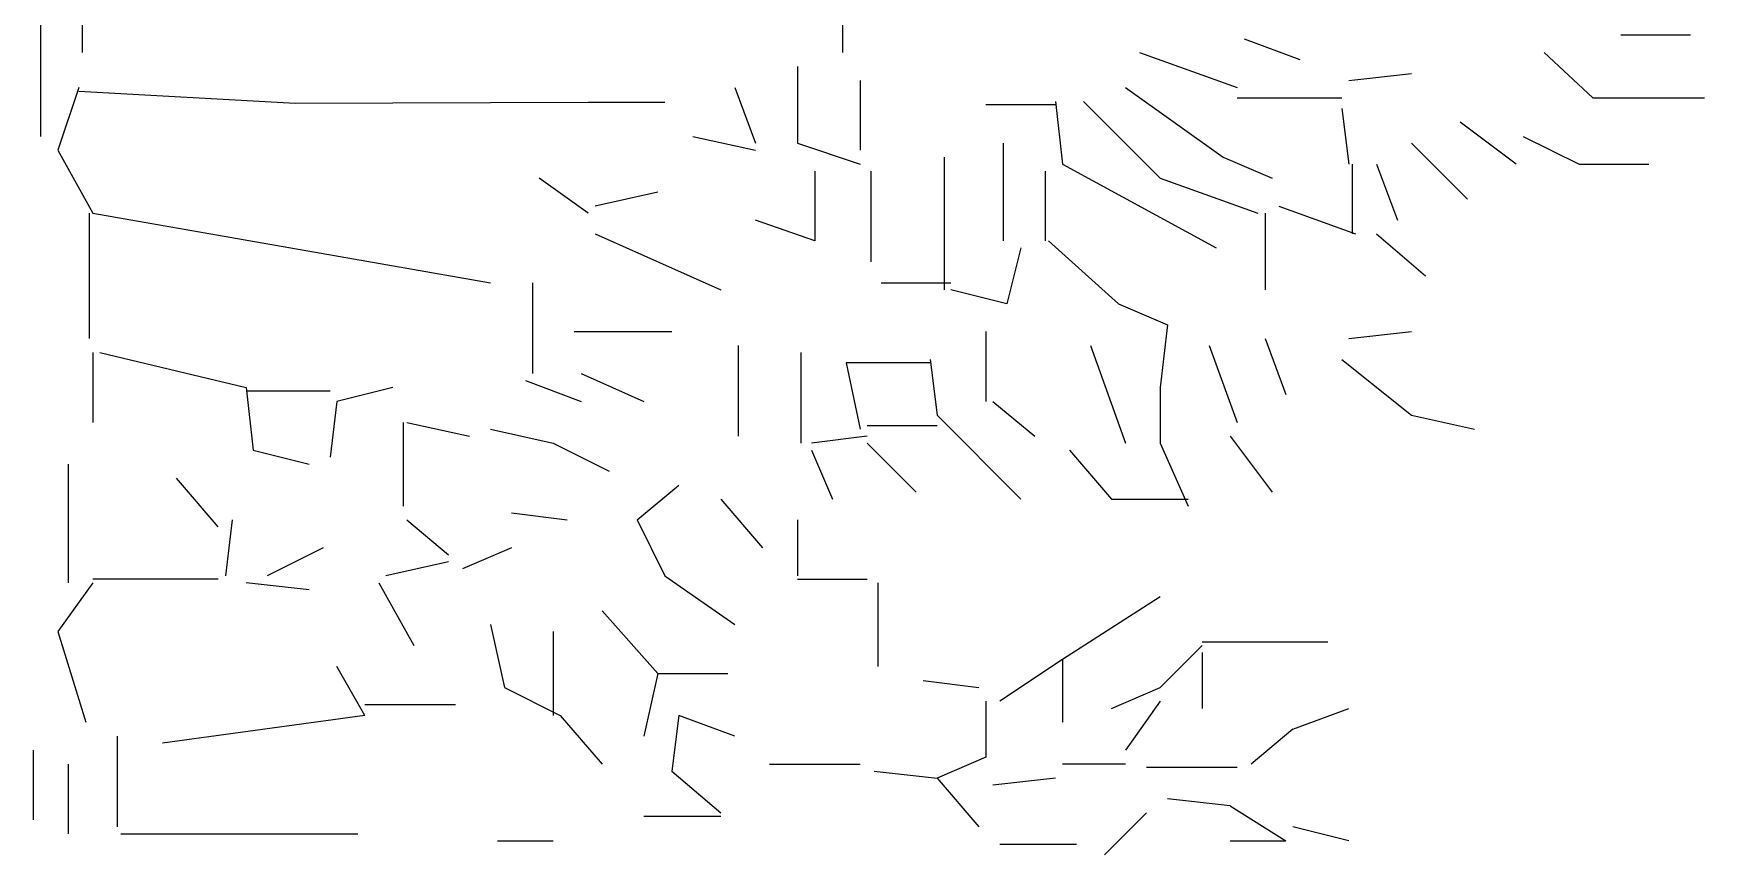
# Model space of a CAD drawing. Header units: metres. Extents: x -2.5 to 2, y 0 to 11.
# Drawn here: x 0.057 to 1.271, y 8.028 to 8.621 of the extents above; entities that cross this region are included whole.
import ezdxf

# ---------------------------------------------------------------- set-up
doc = ezdxf.new("R2010")
doc.units = ezdxf.units.M
doc.header["$LTSCALE"] = 0.2

msp = doc.modelspace()

# ---------------------------------------------------------------- linework, layer by layer
at = {"linetype": 'Continuous'}
for p, q in [((0.6451, 8.607), (0.6451, 8.6678)), ((0.6451, 8.607), (0.6451, 8.6678)), ((0.0929, 8.6627), (0.0929, 8.607)), ((0.0625, 8.6273), (0.0625, 8.5462)), ((0.9364, 8.6171), (0.9769, 8.6019)), ((0.9364, 8.6171), (0.9769, 8.6019)), ((0.9364, 8.6171), (0.9769, 8.6019)), ((0.9364, 8.6171), (0.9769, 8.6019)), ((1.2606, 8.6197), (1.21, 8.6197)), ((1.2606, 8.6197), (1.21, 8.6197)), ((1.2606, 8.6197), (1.21, 8.6197)), ((0.8604, 8.607), (0.9313, 8.5817)), ((0.8604, 8.607), (0.9313, 8.5817)), ((0.8604, 8.607), (0.9313, 8.5817)), ((0.8604, 8.607), (0.9313, 8.5817)), ((1.1542, 8.607), (1.1897, 8.5741)), ((0.6122, 8.5969), (0.6122, 8.5412)), ((0.6122, 8.5969), (0.6122, 8.5412)), ((1.0124, 8.5868), (1.058, 8.5918)), ((1.0124, 8.5868), (1.058, 8.5918)), ((1.0124, 8.5868), (1.058, 8.5918)), ((0.0904, 8.5817), (0.0752, 8.5361)), ((0.0904, 8.5817), (0.0752, 8.5361)), ((0.0904, 8.5817), (0.0752, 8.5361)), ((0.0904, 8.5817), (0.0752, 8.5361)), ((0.0904, 8.5791), (0.2474, 8.5703)), ((0.0904, 8.5791), (0.2474, 8.5703)), ((0.0904, 8.5791), (0.2474, 8.5703)), ((0.0904, 8.5791), (0.2474, 8.5703)), ((0.0904, 8.5791), (0.2474, 8.5703)), ((0.0904, 8.5791), (0.2474, 8.5703)), ((0.0904, 8.5791), (0.2474, 8.5703)), ((0.0904, 8.5791), (0.2474, 8.5703)), ((0.5666, 8.5817), (0.5818, 8.5412)), ((0.6578, 8.5868), (0.6578, 8.5361)), ((0.6578, 8.5868), (0.6578, 8.5361)), ((0.8503, 8.5817), (0.9212, 8.531)), ((0.8503, 8.5817), (0.9212, 8.531)), ((0.8503, 8.5817), (0.9212, 8.531)), ((0.2474, 8.5703), (0.4602, 8.5709)), ((0.2474, 8.5703), (0.4602, 8.5709)), ((0.2474, 8.5703), (0.4602, 8.5709)), ((0.2474, 8.5703), (0.4602, 8.5709)), ((0.2474, 8.5703), (0.4602, 8.5709)), ((0.2474, 8.5703), (0.4602, 8.5709)), ((0.2474, 8.5703), (0.4602, 8.5709)), ((0.2474, 8.5703), (0.4602, 8.5709)), ((0.4602, 8.5709), (0.5159, 8.5709)), ((0.4602, 8.5709), (0.5159, 8.5709)), ((0.4602, 8.5709), (0.5159, 8.5709)), ((0.4602, 8.5709), (0.5159, 8.5709)), ((0.4602, 8.5709), (0.5159, 8.5709)), ((0.4602, 8.5709), (0.5159, 8.5709)), ((0.4602, 8.5709), (0.5159, 8.5709)), ((0.4602, 8.5709), (0.5159, 8.5709)), ((0.7996, 8.569), (0.7489, 8.569)), ((0.7996, 8.569), (0.7489, 8.569)), ((0.7996, 8.569), (0.7489, 8.569)), ((0.7996, 8.569), (0.7489, 8.569)), ((0.7996, 8.5715), (0.8047, 8.526)), ((0.8199, 8.5715), (0.8756, 8.5158)), ((0.8199, 8.5715), (0.8756, 8.5158)), ((0.9313, 8.5741), (1.0073, 8.5741)), ((1.0073, 8.5665), (1.0124, 8.526)), ((1.0073, 8.5665), (1.0124, 8.526)), ((1.1897, 8.5741), (1.2707, 8.5741)), ((1.134, 8.526), (1.0934, 8.5564)), ((1.134, 8.526), (1.0934, 8.5564)), ((1.134, 8.526), (1.0934, 8.5564)), ((1.134, 8.526), (1.0934, 8.5564)), ((1.134, 8.526), (1.0934, 8.5564)), ((0.5362, 8.5462), (0.5818, 8.5361)), ((1.139, 8.5462), (1.1796, 8.526)), ((0.0752, 8.5361), (0.1005, 8.4905)), ((0.0752, 8.5361), (0.1005, 8.4905)), ((0.0752, 8.5361), (0.1005, 8.4905)), ((0.0752, 8.5361), (0.1005, 8.4905)), ((0.6122, 8.5412), (0.6578, 8.526)), ((0.7186, 8.531), (0.7186, 8.4348)), ((0.7616, 8.5412), (0.7616, 8.4702)), ((0.7616, 8.5412), (0.7616, 8.4702)), ((0.7616, 8.5412), (0.7616, 8.4702)), ((0.9212, 8.531), (0.9567, 8.5158)), ((0.9212, 8.531), (0.9567, 8.5158)), ((0.9212, 8.531), (0.9567, 8.5158)), ((1.058, 8.5412), (1.0985, 8.5006)), ((1.058, 8.5412), (1.0985, 8.5006)), ((1.058, 8.5412), (1.0985, 8.5006)), ((1.058, 8.5412), (1.0985, 8.5006)), ((1.058, 8.5412), (1.0985, 8.5006)), ((0.6248, 8.5209), (0.6248, 8.4702)), ((0.6248, 8.5209), (0.6248, 8.4702)), ((0.6248, 8.5209), (0.6248, 8.4702)), ((0.6248, 8.5209), (0.6248, 8.4702)), ((0.6248, 8.5209), (0.6248, 8.4702)), ((0.6654, 8.5209), (0.6654, 8.455)), ((0.792, 8.5209), (0.792, 8.4702)), ((0.8047, 8.526), (0.9161, 8.4652)), ((1.0149, 8.526), (1.0149, 8.4753)), ((1.0149, 8.526), (1.0149, 8.4753)), ((1.0326, 8.526), (1.0478, 8.4854)), ((1.1796, 8.526), (1.2302, 8.526)), ((0.4602, 8.4905), (0.4247, 8.5158)), ((0.5109, 8.5057), (0.4653, 8.4956)), ((0.8756, 8.5158), (0.9465, 8.4905)), ((0.8756, 8.5158), (0.9465, 8.4905)), ((0.9617, 8.4956), (1.0174, 8.4753)), ((0.9617, 8.4956), (1.0174, 8.4753)), ((0.9617, 8.4956), (1.0174, 8.4753)), ((0.9617, 8.4956), (1.0174, 8.4753)), ((0.9617, 8.4956), (1.0174, 8.4753)), ((0.9617, 8.4956), (1.0174, 8.4753)), ((0.098, 8.4905), (0.098, 8.3993)), ((0.1005, 8.4905), (0.3893, 8.4398)), ((0.6248, 8.4702), (0.5818, 8.4854)), ((0.6248, 8.4702), (0.5818, 8.4854)), ((0.6248, 8.4702), (0.5818, 8.4854)), ((0.6248, 8.4702), (0.5818, 8.4854)), ((0.6248, 8.4702), (0.5818, 8.4854)), ((0.9516, 8.4905), (0.9516, 8.4348)), ((0.4653, 8.4753), (0.5565, 8.4348)), ((0.4653, 8.4753), (0.5565, 8.4348)), ((0.4653, 8.4753), (0.5565, 8.4348)), ((0.4653, 8.4753), (0.5565, 8.4348)), ((0.4653, 8.4753), (0.5565, 8.4348)), ((0.4653, 8.4753), (0.5565, 8.4348)), ((0.7945, 8.4702), (0.8452, 8.4246)), ((0.7945, 8.4702), (0.8452, 8.4246)), ((0.7945, 8.4702), (0.8452, 8.4246)), ((0.7945, 8.4702), (0.8452, 8.4246)), ((1.0326, 8.4753), (1.0681, 8.4449)), ((1.0326, 8.4753), (1.0681, 8.4449)), ((1.0326, 8.4753), (1.0681, 8.4449)), ((1.0326, 8.4753), (1.0681, 8.4449)), ((1.0326, 8.4753), (1.0681, 8.4449)), ((0.7743, 8.4652), (0.7642, 8.4246)), ((0.7743, 8.4652), (0.7642, 8.4246)), ((0.7743, 8.4652), (0.7642, 8.4246)), ((0.7743, 8.4652), (0.7642, 8.4246)), ((0.4197, 8.4398), (0.4197, 8.374)), ((0.4197, 8.4398), (0.4197, 8.374)), ((0.4197, 8.4398), (0.4197, 8.374)), ((0.673, 8.4398), (0.7236, 8.4398)), ((0.7642, 8.4246), (0.7236, 8.4348)), ((0.7642, 8.4246), (0.7236, 8.4348)), ((0.7642, 8.4246), (0.7236, 8.4348)), ((0.7642, 8.4246), (0.7236, 8.4348)), ((0.8452, 8.4246), (0.8807, 8.4094)), ((0.8452, 8.4246), (0.8807, 8.4094)), ((0.8452, 8.4246), (0.8807, 8.4094)), ((0.8452, 8.4246), (0.8807, 8.4094)), ((0.8452, 8.4246), (0.8807, 8.4094)), ((0.8807, 8.4094), (0.8756, 8.3638)), ((0.8807, 8.4094), (0.8756, 8.3638)), ((0.8807, 8.4094), (0.8756, 8.3638)), ((0.8807, 8.4094), (0.8756, 8.3638)), ((0.8807, 8.4094), (0.8756, 8.3638)), ((0.8807, 8.4094), (0.8756, 8.3638)), ((0.4501, 8.4044), (0.521, 8.4044)), ((0.7489, 8.4044), (0.7489, 8.3537)), ((0.7489, 8.4044), (0.7489, 8.3537)), ((0.7489, 8.4044), (0.7489, 8.3537)), ((0.9516, 8.3993), (0.9668, 8.3588)), ((0.9516, 8.3993), (0.9668, 8.3588)), ((1.0124, 8.3993), (1.058, 8.4044)), ((1.0124, 8.3993), (1.058, 8.4044)), ((1.0124, 8.3993), (1.058, 8.4044)), ((1.0124, 8.3993), (1.058, 8.4044)), ((1.0124, 8.3993), (1.058, 8.4044)), ((1.0124, 8.3993), (1.058, 8.4044)), ((1.0124, 8.3993), (1.058, 8.4044)), ((1.0124, 8.3993), (1.058, 8.4044)), ((1.0124, 8.3993), (1.058, 8.4044)), ((0.1005, 8.3892), (0.1005, 8.3385)), ((0.1005, 8.3892), (0.1005, 8.3385)), ((0.1005, 8.3892), (0.1005, 8.3385)), ((0.1056, 8.3892), (0.212, 8.3638)), ((0.1056, 8.3892), (0.212, 8.3638)), ((0.5691, 8.3942), (0.5691, 8.3284)), ((0.5691, 8.3942), (0.5691, 8.3284)), ((0.5691, 8.3942), (0.5691, 8.3284)), ((0.5691, 8.3942), (0.5691, 8.3284)), ((0.6147, 8.3892), (0.6147, 8.3233)), ((0.6147, 8.3892), (0.6147, 8.3233)), ((0.6147, 8.3892), (0.6147, 8.3233)), ((0.7084, 8.3841), (0.7135, 8.3436)), ((0.7084, 8.3841), (0.7135, 8.3436)), ((0.8249, 8.3942), (0.8503, 8.3233)), ((0.9111, 8.3942), (0.9313, 8.3385)), ((0.9111, 8.3942), (0.9313, 8.3385)), ((0.9111, 8.3942), (0.9313, 8.3385)), ((0.9111, 8.3942), (0.9313, 8.3385)), ((0.9111, 8.3942), (0.9313, 8.3385)), ((1.0073, 8.3841), (1.058, 8.3436)), ((0.4551, 8.374), (0.5007, 8.3537)), ((0.4551, 8.374), (0.5007, 8.3537)), ((0.4551, 8.374), (0.5007, 8.3537)), ((0.4551, 8.374), (0.5007, 8.3537)), ((0.7084, 8.3816), (0.6476, 8.3816)), ((0.6476, 8.3816), (0.6578, 8.3335)), ((0.7084, 8.3816), (0.6476, 8.3816)), ((0.6476, 8.3816), (0.6578, 8.3335)), ((0.212, 8.3638), (0.217, 8.3183)), ((0.212, 8.3638), (0.217, 8.3183)), ((0.212, 8.3638), (0.217, 8.3183)), ((0.212, 8.3638), (0.217, 8.3183)), ((0.212, 8.3638), (0.217, 8.3183)), ((0.212, 8.3638), (0.217, 8.3183)), ((0.212, 8.3613), (0.2728, 8.3613)), ((0.212, 8.3613), (0.2728, 8.3613)), ((0.3183, 8.3638), (0.2778, 8.3537)), ((0.3183, 8.3638), (0.2778, 8.3537)), ((0.3183, 8.3638), (0.2778, 8.3537)), ((0.3183, 8.3638), (0.2778, 8.3537)), ((0.3183, 8.3638), (0.2778, 8.3537)), ((0.3183, 8.3638), (0.2778, 8.3537)), ((0.3183, 8.3638), (0.2778, 8.3537)), ((0.3183, 8.3638), (0.2778, 8.3537)), ((0.3183, 8.3638), (0.2778, 8.3537)), ((0.3183, 8.3638), (0.2778, 8.3537)), ((0.3183, 8.3638), (0.2778, 8.3537)), ((0.3183, 8.3638), (0.2778, 8.3537)), ((0.4146, 8.3689), (0.4551, 8.3537)), ((0.4146, 8.3689), (0.4551, 8.3537)), ((0.8756, 8.3638), (0.8756, 8.3233)), ((0.2778, 8.3537), (0.2728, 8.3132)), ((0.754, 8.3537), (0.7844, 8.3284)), ((0.754, 8.3537), (0.7844, 8.3284)), ((0.754, 8.3537), (0.7844, 8.3284)), ((0.754, 8.3537), (0.7844, 8.3284)), ((0.3259, 8.3385), (0.3259, 8.2777)), ((0.3285, 8.3385), (0.3741, 8.3284)), ((0.3285, 8.3385), (0.3741, 8.3284)), ((0.7135, 8.336), (0.6628, 8.336)), ((0.7135, 8.336), (0.6628, 8.336)), ((0.7135, 8.3436), (0.7743, 8.2828)), ((0.7135, 8.3436), (0.7743, 8.2828)), ((0.7135, 8.3436), (0.7743, 8.2828)), ((0.7135, 8.3436), (0.7743, 8.2828)), ((1.058, 8.3436), (1.1036, 8.3335)), ((0.3893, 8.3335), (0.4349, 8.3233)), ((0.4349, 8.3233), (0.4754, 8.3031)), ((0.4349, 8.3233), (0.4754, 8.3031)), ((0.4349, 8.3233), (0.4754, 8.3031)), ((0.4349, 8.3233), (0.4754, 8.3031)), ((0.6628, 8.3284), (0.6223, 8.3233)), ((0.6628, 8.3233), (0.6983, 8.2879)), ((0.6628, 8.3233), (0.6983, 8.2879)), ((0.6628, 8.3233), (0.6983, 8.2879)), ((0.6628, 8.3233), (0.6983, 8.2879)), ((0.8756, 8.3233), (0.8959, 8.2777)), ((0.8756, 8.3233), (0.8959, 8.2777)), ((0.8756, 8.3233), (0.8959, 8.2777)), ((0.8756, 8.3233), (0.8959, 8.2777)), ((0.8756, 8.3233), (0.8959, 8.2777)), ((0.9263, 8.3284), (0.9567, 8.2879)), ((0.9263, 8.3284), (0.9567, 8.2879)), ((0.9263, 8.3284), (0.9567, 8.2879)), ((0.9263, 8.3284), (0.9567, 8.2879)), ((0.9263, 8.3284), (0.9567, 8.2879)), ((0.9263, 8.3284), (0.9567, 8.2879)), ((0.9263, 8.3284), (0.9567, 8.2879)), ((0.9263, 8.3284), (0.9567, 8.2879)), ((0.9263, 8.3284), (0.9567, 8.2879)), ((0.9263, 8.3284), (0.9567, 8.2879)), ((0.217, 8.3183), (0.2576, 8.3081)), ((0.217, 8.3183), (0.2576, 8.3081)), ((0.217, 8.3183), (0.2576, 8.3081)), ((0.217, 8.3183), (0.2576, 8.3081)), ((0.217, 8.3183), (0.2576, 8.3081)), ((0.217, 8.3183), (0.2576, 8.3081)), ((0.6223, 8.3183), (0.6375, 8.2828)), ((0.6223, 8.3183), (0.6375, 8.2828)), ((0.8097, 8.3183), (0.8401, 8.2828)), ((0.8097, 8.3183), (0.8401, 8.2828)), ((0.8097, 8.3183), (0.8401, 8.2828)), ((0.8097, 8.3183), (0.8401, 8.2828)), ((0.0828, 8.3081), (0.0828, 8.222)), ((0.0828, 8.3081), (0.0828, 8.222)), ((0.0828, 8.3081), (0.0828, 8.222)), ((0.1917, 8.2625), (0.1613, 8.298)), ((0.1917, 8.2625), (0.1613, 8.298)), ((0.1917, 8.2625), (0.1613, 8.298)), ((0.1917, 8.2625), (0.1613, 8.298)), ((0.1917, 8.2625), (0.1613, 8.298)), ((0.1917, 8.2625), (0.1613, 8.298)), ((0.1917, 8.2625), (0.1613, 8.298)), ((0.4957, 8.2676), (0.526, 8.2929)), ((0.4957, 8.2676), (0.526, 8.2929)), ((0.5565, 8.2828), (0.5868, 8.2473)), ((0.5565, 8.2828), (0.5868, 8.2473)), ((0.8401, 8.2828), (0.8959, 8.2828)), ((0.8401, 8.2828), (0.8959, 8.2828)), ((0.8401, 8.2828), (0.8959, 8.2828)), ((0.8401, 8.2828), (0.8959, 8.2828)), ((0.2018, 8.2676), (0.1968, 8.2271)), ((0.2018, 8.2676), (0.1968, 8.2271)), ((0.3285, 8.2676), (0.3589, 8.2423)), ((0.3285, 8.2676), (0.3589, 8.2423)), ((0.3285, 8.2676), (0.3589, 8.2423)), ((0.4045, 8.2727), (0.445, 8.2676)), ((0.4957, 8.2676), (0.5159, 8.2271)), ((0.4957, 8.2676), (0.5159, 8.2271)), ((0.4957, 8.2676), (0.5159, 8.2271)), ((0.4957, 8.2676), (0.5159, 8.2271)), ((0.6122, 8.2676), (0.6122, 8.2271)), ((0.6122, 8.2676), (0.6122, 8.2271)), ((0.6122, 8.2676), (0.6122, 8.2271)), ((0.2677, 8.2473), (0.2272, 8.2271)), ((0.2677, 8.2473), (0.2272, 8.2271)), ((0.4045, 8.2473), (0.369, 8.2321)), ((0.3589, 8.2372), (0.3133, 8.2271)), ((0.5159, 8.2271), (0.5666, 8.1916)), ((0.5159, 8.2271), (0.5666, 8.1916)), ((0.1005, 8.222), (0.0752, 8.1865)), ((0.1917, 8.2245), (0.1005, 8.2245)), ((0.1917, 8.2245), (0.1005, 8.2245)), ((0.1917, 8.2245), (0.1005, 8.2245)), ((0.2576, 8.2169), (0.212, 8.222)), ((0.2576, 8.2169), (0.212, 8.222)), ((0.2576, 8.2169), (0.212, 8.222)), ((0.2576, 8.2169), (0.212, 8.222)), ((0.3082, 8.222), (0.3336, 8.1764)), ((0.6122, 8.2245), (0.6628, 8.2245)), ((0.6122, 8.2245), (0.6628, 8.2245)), ((0.6122, 8.2245), (0.6628, 8.2245)), ((0.6122, 8.2245), (0.6628, 8.2245)), ((0.6122, 8.2245), (0.6628, 8.2245)), ((0.6122, 8.2245), (0.6628, 8.2245)), ((0.6122, 8.2245), (0.6628, 8.2245)), ((0.6704, 8.222), (0.6704, 8.1612)), ((0.6704, 8.222), (0.6704, 8.1612)), ((0.8756, 8.2119), (0.8047, 8.1663)), ((0.3893, 8.1916), (0.3994, 8.146)), ((0.3893, 8.1916), (0.3994, 8.146)), ((0.3893, 8.1916), (0.3994, 8.146)), ((0.4703, 8.2017), (0.5109, 8.1561)), ((0.4703, 8.2017), (0.5109, 8.1561)), ((0.4703, 8.2017), (0.5109, 8.1561)), ((0.4703, 8.2017), (0.5109, 8.1561)), ((0.4703, 8.2017), (0.5109, 8.1561)), ((0.4703, 8.2017), (0.5109, 8.1561)), ((0.0752, 8.1865), (0.0954, 8.1207)), ((0.4349, 8.1865), (0.4349, 8.1257)), ((0.4349, 8.1865), (0.4349, 8.1257)), ((0.4349, 8.1865), (0.4349, 8.1257)), ((0.4349, 8.1865), (0.4349, 8.1257)), ((0.9972, 8.1789), (0.906, 8.1789)), ((0.9972, 8.1789), (0.906, 8.1789)), ((0.8047, 8.1663), (0.7591, 8.1359)), ((0.8047, 8.1663), (0.7591, 8.1359)), ((0.8047, 8.1663), (0.7591, 8.1359)), ((0.8047, 8.1663), (0.7591, 8.1359)), ((0.8047, 8.1663), (0.7591, 8.1359)), ((0.8047, 8.1663), (0.7591, 8.1359)), ((0.8047, 8.1663), (0.7591, 8.1359)), ((0.8047, 8.1663), (0.7591, 8.1359)), ((0.8047, 8.1663), (0.7591, 8.1359)), ((0.8047, 8.1663), (0.8047, 8.1207)), ((0.906, 8.1764), (0.8756, 8.146)), ((0.906, 8.1764), (0.8756, 8.146)), ((0.906, 8.1713), (0.906, 8.1308)), ((0.906, 8.1713), (0.906, 8.1308)), ((0.906, 8.1713), (0.906, 8.1308)), ((0.2981, 8.1257), (0.2778, 8.1612)), ((0.2981, 8.1257), (0.2778, 8.1612)), ((0.2981, 8.1257), (0.2778, 8.1612)), ((0.2981, 8.1257), (0.2778, 8.1612)), ((0.2981, 8.1257), (0.2778, 8.1612)), ((0.2981, 8.1257), (0.2778, 8.1612)), ((0.5109, 8.1561), (0.5007, 8.1106)), ((0.5109, 8.1561), (0.5615, 8.1561)), ((0.5109, 8.1561), (0.5615, 8.1561)), ((0.3994, 8.146), (0.4399, 8.1257)), ((0.3994, 8.146), (0.4399, 8.1257)), ((0.3994, 8.146), (0.4399, 8.1257)), ((0.7034, 8.1511), (0.7439, 8.146)), ((0.8401, 8.1308), (0.8756, 8.146)), ((0.3639, 8.1333), (0.2981, 8.1333)), ((0.3639, 8.1333), (0.2981, 8.1333)), ((0.3639, 8.1333), (0.2981, 8.1333)), ((0.7489, 8.1359), (0.7489, 8.0954)), ((0.7489, 8.1359), (0.7489, 8.0954)), ((0.7489, 8.1359), (0.7489, 8.0954)), ((0.7489, 8.1359), (0.7489, 8.0954)), ((0.7489, 8.1359), (0.7489, 8.0954)), ((0.8756, 8.1359), (0.8503, 8.1004)), ((0.9718, 8.1156), (1.0124, 8.1308)), ((0.2981, 8.1257), (0.1512, 8.1055)), ((0.2981, 8.1257), (0.1512, 8.1055)), ((0.4399, 8.1257), (0.4703, 8.0903)), ((0.526, 8.1257), (0.521, 8.0852)), ((0.526, 8.1257), (0.521, 8.0852)), ((0.5666, 8.1106), (0.526, 8.1257)), ((0.5666, 8.1106), (0.526, 8.1257)), ((0.1182, 8.1106), (0.1182, 8.0447)), ((0.9718, 8.1156), (0.9415, 8.0903)), ((0.9718, 8.1156), (0.9415, 8.0903)), ((0.9718, 8.1156), (0.9415, 8.0903)), ((0.0575, 8.0498), (0.0575, 8.1004)), ((0.7489, 8.0954), (0.7135, 8.0802)), ((0.7489, 8.0954), (0.7135, 8.0802)), ((0.7489, 8.0954), (0.7135, 8.0802)), ((0.7489, 8.0954), (0.7135, 8.0802)), ((0.7489, 8.0954), (0.7135, 8.0802)), ((0.0828, 8.0903), (0.0828, 8.0396)), ((0.521, 8.0852), (0.5565, 8.0548)), ((0.521, 8.0852), (0.5565, 8.0548)), ((0.5919, 8.0903), (0.6578, 8.0903)), ((0.6679, 8.0852), (0.7135, 8.0802)), ((0.8503, 8.0903), (0.8047, 8.0903)), ((0.8503, 8.0903), (0.8047, 8.0903)), ((0.9313, 8.0878), (0.8655, 8.0878)), ((0.9313, 8.0878), (0.8655, 8.0878)), ((0.9313, 8.0878), (0.8655, 8.0878)), ((0.9313, 8.0878), (0.8655, 8.0878)), ((0.9313, 8.0878), (0.8655, 8.0878)), ((0.7135, 8.0802), (0.7439, 8.0447)), ((0.7135, 8.0802), (0.7439, 8.0447)), ((0.7996, 8.0802), (0.754, 8.0751)), ((0.7996, 8.0802), (0.754, 8.0751)), ((0.7996, 8.0802), (0.754, 8.0751)), ((0.7996, 8.0802), (0.754, 8.0751)), ((0.7996, 8.0802), (0.754, 8.0751)), ((0.7996, 8.0802), (0.754, 8.0751)), ((0.9263, 8.0599), (0.8807, 8.065)), ((0.9263, 8.0599), (0.9668, 8.0346)), ((0.9263, 8.0599), (0.9668, 8.0346)), ((0.9263, 8.0599), (0.9668, 8.0346)), ((0.9263, 8.0599), (0.9668, 8.0346)), ((0.5565, 8.0523), (0.5007, 8.0523)), ((0.5565, 8.0523), (0.5007, 8.0523)), ((0.5565, 8.0523), (0.5007, 8.0523)), ((0.8655, 8.0548), (0.8351, 8.0244)), ((1.0124, 8.0346), (0.9718, 8.0447)), ((1.0124, 8.0346), (0.9718, 8.0447)), ((0.1208, 8.0396), (0.293, 8.0396)), ((0.1208, 8.0396), (0.293, 8.0396)), ((0.3943, 8.0346), (0.4349, 8.0346)), ((0.8148, 8.032), (0.7591, 8.032)), ((0.8148, 8.032), (0.7591, 8.032)), ((0.8148, 8.032), (0.7591, 8.032)), ((0.9263, 8.0346), (0.9668, 8.0346)), ((0.9263, 8.0346), (0.9668, 8.0346))]:
    msp.add_line(p, q, dxfattribs=at)

doc.saveas('drawing.dxf')
